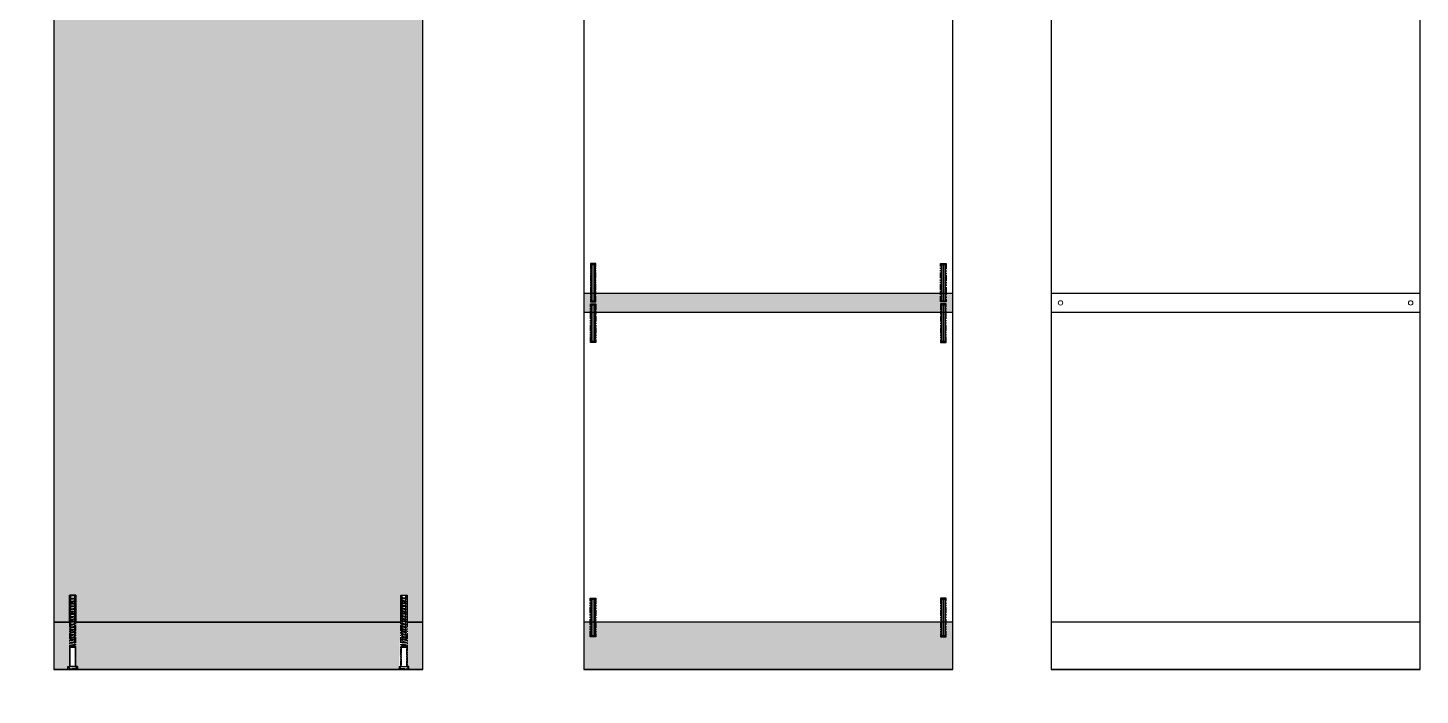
# Model space of a CAD drawing. Header units: millimetres. Extents: x 2154 to 3204, y 2415 to 3234.
# Drawn here: x 2555.2 to 2702.3, y 2534.6 to 2605.1 of the extents above; entities that cross this region are included whole.
import ezdxf

# ---------------------------------------------------------------- set-up
doc = ezdxf.new("R2010")
doc.units = ezdxf.units.MM
doc.linetypes.add('PHANTOM2', pattern=[1.25, 0.625, -0.125, 0.125, -0.125, 0.125, -0.125])
doc.layers.get('DEFPOINTS').update_dxf_attribs({"color": 210})
doc.layers.add('A-ANNO-DIMS', color=3, linetype='Continuous', lineweight=18)
doc.layers.add('CAMPITURE', color=252, linetype='Continuous')
doc.layers.add('giunzioni', color=3, linetype='Continuous')

msp = doc.modelspace()

# ---------------------------------------------------------------- hatches: boundary and pattern name
h = msp.add_hatch()
h.set_pattern_fill('JIS_STN_2.5', color=252, scale=0.5)
h.paths.add_polyline_path([(2557.95, 2542.31), (2559.62, 2542.31), (2559.62, 2545.19), (2560.28, 2545.19), (2560.28, 2542.31), (2594.62, 2542.31), (2594.62, 2545.19), (2595.29, 2545.19), (2595.29, 2542.31), (2596.95, 2542.31), (2596.95, 2679.31), (2595.28, 2679.31), (2595.28, 2676.42), (2594.62, 2676.42), (2594.62, 2679.31), (2560.29, 2679.31), (2560.29, 2676.42), (2559.62, 2676.42), (2559.62, 2679.31), (2557.95, 2679.31)])
h.paths.add_polyline_path([(2595.46, 2684.31), (2596.95, 2684.31), (2596.95, 2679.31), (2595.28, 2679.31), (2595.28, 2683.98), (2595.46, 2683.98)])
h.paths.add_polyline_path([(2559.45, 2684.31), (2557.95, 2684.31), (2557.95, 2679.31), (2559.62, 2679.31), (2559.62, 2683.98), (2559.45, 2683.98)])
at = {"layer": 'CAMPITURE', "linetype": 'PHANTOM2'}
h = msp.add_hatch(dxfattribs=at)
h.set_pattern_fill('JIS_STN_2.5', color=252, scale=0.5)
h.paths.add_polyline_path([(2651.63, 2645.46), (2652.22, 2645.46), (2652.22, 2644.56), (2652.93, 2644.56), (2652.93, 2646.56), (2652.22, 2646.56), (2652.22, 2645.66), (2651.63, 2645.66), (2651.63, 2646.56), (2615.23, 2646.56), (2615.23, 2645.66), (2614.64, 2645.66), (2614.64, 2646.56), (2613.93, 2646.56), (2613.93, 2644.56), (2614.64, 2644.56), (2614.64, 2645.46), (2615.23, 2645.46), (2615.23, 2644.56), (2651.63, 2644.56)])
h.paths.add_polyline_path([(2651.63, 2577.06), (2615.23, 2577.06), (2615.23, 2576.16), (2614.64, 2576.16), (2614.64, 2577.06), (2613.93, 2577.06), (2613.93, 2575.06), (2614.64, 2575.06), (2614.64, 2575.96), (2615.23, 2575.96), (2615.23, 2575.06), (2651.63, 2575.06), (2651.63, 2575.96), (2652.22, 2575.96), (2652.22, 2575.06), (2652.93, 2575.06), (2652.93, 2577.06), (2652.22, 2577.06), (2652.22, 2576.16), (2651.63, 2576.16)])
h.paths.add_polyline_path([(2652.93, 2611.81), (2652.22, 2611.81), (2652.22, 2610.91), (2651.63, 2610.91), (2651.63, 2611.81), (2615.23, 2611.81), (2615.23, 2610.91), (2614.64, 2610.91), (2614.64, 2611.81), (2613.93, 2611.81), (2613.93, 2609.81), (2614.64, 2609.81), (2614.64, 2610.71), (2615.23, 2610.71), (2615.23, 2609.81), (2651.63, 2609.81), (2651.63, 2610.71), (2652.22, 2610.71), (2652.22, 2609.81), (2652.93, 2609.81)])
h.paths.add_polyline_path([(2560.28, 2542.31), (2560.28, 2537.63), (2560.46, 2537.63), (2560.46, 2537.31), (2577.45, 2537.31), (2594.45, 2537.31), (2594.45, 2537.63), (2594.55, 2542.31)])
h.paths.add_polyline_path([(2594.62, 2683.98), (2594.45, 2683.98), (2594.45, 2684.31), (2560.46, 2684.31), (2560.46, 2683.98), (2560.29, 2683.98), (2560.29, 2679.31), (2594.62, 2679.31)])
h.paths.add_polyline_path([(2652.93, 2684.31), (2613.93, 2684.31), (2613.93, 2679.31), (2614.64, 2679.31), (2614.64, 2680.83), (2615.23, 2680.83), (2615.23, 2679.31), (2651.63, 2679.31), (2651.63, 2680.83), (2652.22, 2680.83), (2652.22, 2679.31), (2652.93, 2679.31)])
h.paths.add_polyline_path([(2559.62, 2542.31), (2557.95, 2542.31), (2557.95, 2537.31), (2559.45, 2537.31), (2559.45, 2537.63), (2559.62, 2537.63)])
h.paths.add_polyline_path([(2596.95, 2542.31), (2595.29, 2542.31), (2595.29, 2537.63), (2595.46, 2537.63), (2595.46, 2537.31), (2596.95, 2537.31)])
h.paths.add_polyline_path([(2652.93, 2542.31), (2652.23, 2542.31), (2652.23, 2540.78), (2651.64, 2540.78), (2651.64, 2542.31), (2615.22, 2542.31), (2615.22, 2540.78), (2614.63, 2540.78), (2614.63, 2542.31), (2613.93, 2542.31), (2613.93, 2537.31), (2652.93, 2537.31)])
h.paths.add_polyline_path([(2156.26, 2624.44), (2154.26, 2624.44), (2154.26, 2564.44), (2156.26, 2564.44)])
h.paths.add_polyline_path([(2155, 2616.44, -1), (2155.49, 2616.44, -1)], flags=16)
h.paths.add_polyline_path([(2154.99, 2620.46), (2155.24, 2620.46), (2155.24, 2620.7, 0.370262)], flags=16)
h.paths.add_polyline_path([(2155.24, 2620.18), (2155.24, 2620.42), (2155.28, 2620.7), (2155.28, 2620.46)], flags=16)
h.paths.add_polyline_path([(2155.49, 2572.44, -1), (2155, 2572.44, -1)], flags=16)
h.paths.add_polyline_path([(2155.52, 2568.42), (2155.28, 2568.42), (2155.28, 2568.18, 0.370262)], flags=16)
h.paths.add_polyline_path([(2155.28, 2568.46), (2155.26, 2568.44), (2155.28, 2568.42)], flags=16)
h.paths.add_polyline_path([(2220.76, 2624.44), (2218.76, 2624.44), (2218.76, 2564.44), (2220.76, 2564.44)])
h.paths.add_polyline_path([(2219.5, 2616.44, -1), (2219.99, 2616.44, -1)], flags=16)
h.paths.add_polyline_path([(2219.49, 2620.46), (2219.74, 2620.46), (2219.74, 2620.7, 0.370262)], flags=16)
h.paths.add_polyline_path([(2219.74, 2620.42), (2219.76, 2620.44), (2219.74, 2620.46)], flags=16)
h.paths.add_polyline_path([(2219.99, 2572.44, -1), (2219.5, 2572.44, -1)], flags=16)
h.paths.add_polyline_path([(2220.02, 2568.42), (2219.78, 2568.42), (2219.78, 2568.18, 0.370262)], flags=16)
h.paths.add_polyline_path([(2219.78, 2568.46), (2219.76, 2568.44), (2219.78, 2568.42)], flags=16)
h.paths.add_polyline_path([(2220.75, 2549.76), (2218.75, 2549.76), (2218.75, 2548.76), (2218.75, 2546.65), (2218.87, 2546.65), (2218.87, 2546.48), (2219.44, 2546.48), (2219.44, 2546.65), (2219.56, 2546.65), (2219.56, 2546.6), (2219.89, 2546.6), (2219.89, 2546.65), (2220.02, 2546.65), (2220.02, 2545.49), (2219.89, 2545.49), (2219.89, 2546.22), (2219.56, 2546.22), (2219.56, 2545.49), (2219.44, 2545.49), (2219.44, 2545.66), (2218.8, 2545.66), (2218.8, 2545.49), (2218.75, 2494.55), (2218.86, 2494.55), (2218.86, 2494.37), (2219.44, 2494.37), (2219.44, 2494.55), (2219.56, 2494.55), (2219.56, 2494.49), (2219.89, 2494.49), (2219.89, 2494.55), (2220.01, 2494.55), (2220.01, 2493.38), (2219.89, 2493.38), (2219.89, 2494.11), (2219.56, 2494.11), (2219.56, 2493.38), (2219.44, 2493.38), (2219.44, 2493.56), (2218.8, 2493.56), (2218.8, 2493.38), (2218.75, 2489.76), (2220.75, 2489.76)])
h.paths.add_polyline_path([(2285.26, 2624.44), (2283.26, 2624.44), (2283.26, 2564.44), (2285.26, 2564.44)])
h.paths.add_polyline_path([(2284.49, 2572.44, -1), (2284, 2572.44, -1)], flags=16)
h.paths.add_polyline_path([(2284.52, 2568.42), (2284.28, 2568.42), (2284.28, 2568.18, 0.370262)], flags=16)
h.paths.add_polyline_path([(2284.28, 2568.46), (2284.26, 2568.44), (2284.28, 2568.42)], flags=16)
h.paths.add_polyline_path([(2284, 2616.44, -1), (2284.49, 2616.44, -1)], flags=16)
h.paths.add_polyline_path([(2283.99, 2620.46), (2284.24, 2620.46), (2284.24, 2620.7, 0.370262)], flags=16)
h.paths.add_polyline_path([(2285.25, 2549.76), (2283.25, 2549.76), (2283.25, 2546.65), (2283.3, 2546.65), (2283.3, 2546.6), (2283.37, 2546.6), (2283.37, 2546.48), (2283.95, 2546.48), (2283.95, 2546.65), (2284.07, 2546.65), (2284.07, 2546.6), (2284.4, 2546.6), (2284.4, 2546.65), (2284.52, 2546.65), (2284.52, 2545.49), (2284.4, 2545.49), (2284.4, 2546.22), (2284.07, 2546.22), (2284.07, 2545.49), (2283.95, 2545.49), (2283.95, 2545.66), (2283.3, 2545.66), (2283.3, 2545.49), (2283.25, 2494.55), (2283.3, 2494.55), (2283.3, 2494.5), (2283.37, 2494.5), (2283.37, 2494.37), (2283.95, 2494.37), (2283.95, 2494.55), (2284.07, 2494.55), (2284.07, 2494.49), (2284.4, 2494.49), (2284.4, 2494.55), (2284.52, 2494.55), (2284.52, 2493.38), (2284.4, 2493.38), (2284.4, 2494.11), (2284.07, 2494.11), (2284.07, 2493.38), (2283.95, 2493.38), (2283.95, 2493.56), (2283.3, 2493.56), (2283.3, 2493.38), (2283.25, 2489.76), (2285.25, 2489.76)])
h.paths.add_polyline_path([(2156.25, 2549.76), (2154.25, 2549.76), (2154.25, 2545.76), (2154.25, 2489.76), (2156.25, 2489.76)])
h.paths.add_polyline_path([(2155.38, 2545.75), (2155.26, 2545.75), (2155.26, 2545.63, 0.370262)], flags=16)
h.paths.add_polyline_path([(2155.43, 2545.49), (2155.43, 2546.22), (2155.1, 2546.22), (2155.1, 2545.77), (2155.24, 2545.77), (2155.24, 2545.75), (2155.1, 2545.75), (2155.1, 2545.49), (2154.98, 2545.49), (2154.98, 2546.65), (2155.1, 2546.65), (2155.1, 2546.6), (2155.43, 2546.6), (2155.43, 2546.65), (2155.55, 2546.65), (2155.55, 2546.47), (2156.13, 2546.47), (2156.13, 2546.6), (2156.19, 2546.6), (2156.19, 2546.65), (2156.25, 2546.65), (2156.25, 2545.49), (2156.19, 2545.49), (2156.19, 2545.66), (2155.55, 2545.66), (2155.55, 2545.49)], flags=16)
h.paths.add_polyline_path([(2155.55, 2494.31), (2156.19, 2494.31), (2156.19, 2494.15), (2155.55, 2494.15), (2155.55, 2494.08), (2156.19, 2494.08), (2156.19, 2494.01), (2155.55, 2494.01), (2155.55, 2493.93), (2156.19, 2493.93), (2156.19, 2493.75), (2155.55, 2493.75), (2155.55, 2493.69), (2156.19, 2493.69), (2156.19, 2493.63), (2155.55, 2493.63), (2155.55, 2493.38), (2155.43, 2493.38), (2155.43, 2494.11), (2155.1, 2494.11), (2155.1, 2493.38), (2154.98, 2493.38), (2154.98, 2494.54), (2155.1, 2494.54), (2155.1, 2494.49), (2155.43, 2494.49), (2155.43, 2493.38), (2155.55, 2493.38)], flags=16)
h.paths.add_polyline_path([(2156.25, 2475.08), (2154.25, 2475.08), (2154.25, 2471.08), (2154.25, 2415.08), (2156.25, 2415.08)])
h.paths.add_polyline_path([(2220.75, 2475.08), (2218.75, 2475.08), (2218.75, 2474.08), (2218.75, 2415.08), (2219.75, 2415.08), (2220.75, 2415.08)])
h.paths.add_polyline_path([(2285.25, 2475.08), (2283.25, 2475.08), (2283.25, 2415.08), (2285.25, 2415.08)])
h.paths.add_polyline_path([(2303.02, 2475.08), (2301.02, 2475.08), (2301.02, 2415.08), (2303.02, 2415.08)])
edge = h.paths.add_edge_path()
edge.add_line((2322.02, 2475.08), (2352.02, 2475.08))
edge.add_line((2352.02, 2475.08), (2382.02, 2475.08))
edge.add_line((2382.02, 2473.08), (2382.02, 2475.08))
edge.add_line((2374.08, 2473.08), (2382.02, 2473.08))
edge.add_line((2370.17, 2473.08), (2373.94, 2473.08))
edge.add_line((2334.17, 2473.08), (2369.87, 2473.08))
edge.add_line((2330.09, 2473.08), (2333.87, 2473.08))
edge.add_line((2322.02, 2473.08), (2329.95, 2473.08))
edge.add_line((2322.02, 2475.08), (2322.02, 2473.08))
edge = h.paths.add_edge_path()
edge.add_line((2322.02, 2463.08), (2325.86, 2463.08))
edge.add_line((2322.02, 2461.08), (2322.02, 2463.08))
edge.add_line((2322.02, 2461.08), (2382.02, 2461.08))
edge.add_line((2382.02, 2461.08), (2382.02, 2463.08))
edge.add_line((2378.17, 2463.08), (2382.02, 2463.08))
edge.add_line((2374.17, 2463.08), (2377.84, 2463.08))
edge.add_line((2330.17, 2463.08), (2373.87, 2463.08))
edge.add_line((2326.19, 2463.08), (2329.87, 2463.08))
h.paths.add_polyline_path([(2295.6, 2613.51), (2307.73, 2613.51), (2307.73, 2598.7), (2295.6, 2598.7)])

# ---------------------------------------------------------------- linework, layer by layer
for p, q in [((2557.95, 2684.31), (2557.95, 2537.31)), ((2596.95, 2537.31), (2596.95, 2684.31)), ((2613.93, 2684.31), (2613.93, 2537.31)), ((2652.93, 2537.31), (2652.93, 2684.31)), ((2663.3, 2684.31), (2663.3, 2537.31)), ((2702.3, 2537.31), (2702.3, 2684.31)), ((2652.93, 2577.06), (2613.93, 2577.06)), ((2702.3, 2577.06), (2663.3, 2577.06)), ((2652.93, 2575.06), (2613.93, 2575.06)), ((2702.3, 2575.06), (2663.3, 2575.06)), ((2559.62, 2542.31), (2557.95, 2542.31)), ((2594.62, 2542.31), (2560.28, 2542.31)), ((2596.95, 2542.31), (2595.29, 2542.31)), ((2652.93, 2542.31), (2613.93, 2542.31)), ((2702.3, 2542.31), (2663.3, 2542.31)), ((2596.95, 2537.31), (2557.95, 2537.31)), ((2557.95, 2537.31), (2596.95, 2537.31)), ((2596.95, 2537.31), (2557.95, 2537.31)), ((2557.95, 2537.31), (2558.95, 2537.31)), ((2557.95, 2537.31), (2577.45, 2537.31)), ((2652.93, 2537.31), (2613.93, 2537.31)), ((2613.93, 2537.31), (2652.93, 2537.31)), ((2652.93, 2537.31), (2613.93, 2537.31)), ((2702.3, 2537.31), (2663.3, 2537.31)), ((2663.3, 2537.31), (2702.3, 2537.31)), ((2702.3, 2537.31), (2663.3, 2537.31))]:
    msp.add_line(p, q)
msp.add_lwpolyline([(2557.95, 2542.31), (2559.62, 2542.31), (2559.62, 2545.19), (2560.28, 2545.19), (2560.28, 2542.31), (2594.62, 2542.31), (2594.62, 2545.19), (2595.29, 2545.19), (2595.29, 2542.31), (2596.95, 2542.31), (2596.95, 2679.31), (2595.28, 2679.31), (2595.28, 2676.42), (2594.62, 2676.42), (2594.62, 2679.31), (2560.29, 2679.31), (2560.29, 2676.42), (2559.62, 2676.42), (2559.62, 2679.31), (2557.95, 2679.31), (2557.95, 2542.31)])
at = {"layer": 'A-ANNO-DIMS'}
for p, q in [((2614.72, 2580.18), (2614.69, 2580.08)), ((2614.69, 2580.08), (2614.69, 2576.28)), ((2615.17, 2580.08), (2614.69, 2580.08)), ((2614.93, 2580.18), (2614.72, 2580.18)), ((2614.79, 2576.3), (2614.79, 2580.05)), ((2614.93, 2580.18), (2615.15, 2580.18)), ((2614.93, 2580.05), (2614.93, 2576.3)), ((2614.93, 2580.05), (2614.93, 2578.18)), ((2615.07, 2576.3), (2615.07, 2580.05)), ((2615.15, 2580.18), (2615.17, 2580.08)), ((2615.17, 2580.08), (2615.17, 2576.28)), ((2615.17, 2580.08), (2615.17, 2580.05)), ((2651.72, 2580.18), (2651.69, 2580.08)), ((2651.69, 2580.08), (2651.69, 2576.28)), ((2651.69, 2580.08), (2652.17, 2580.08)), ((2651.69, 2580.08), (2651.69, 2580.05)), ((2651.93, 2580.18), (2651.72, 2580.18)), ((2651.79, 2576.3), (2651.79, 2580.05)), ((2651.93, 2580.18), (2652.15, 2580.18)), ((2651.93, 2580.05), (2651.93, 2576.3)), ((2651.93, 2580.05), (2651.93, 2578.18)), ((2652.07, 2576.3), (2652.07, 2580.05)), ((2652.15, 2580.18), (2652.17, 2580.08)), ((2652.17, 2580.08), (2652.17, 2576.28)), ((2614.72, 2576.18), (2614.69, 2576.28)), ((2615.17, 2576.28), (2614.69, 2576.28)), ((2614.72, 2575.93), (2614.69, 2575.83)), ((2614.69, 2572.03), (2614.69, 2575.83)), ((2615.17, 2575.83), (2614.69, 2575.83)), ((2615.15, 2576.18), (2614.72, 2576.18)), ((2615.15, 2575.93), (2614.72, 2575.93)), ((2614.79, 2575.81), (2614.79, 2572.06)), ((2614.93, 2576.18), (2615.15, 2576.18)), ((2614.93, 2575.93), (2615.15, 2575.93)), ((2614.93, 2572.06), (2614.93, 2575.81)), ((2615.07, 2575.81), (2615.07, 2572.06)), ((2615.15, 2576.18), (2615.17, 2576.28)), ((2615.15, 2575.93), (2615.17, 2575.83)), ((2615.17, 2572.03), (2615.17, 2575.83)), ((2651.72, 2576.18), (2651.69, 2576.28)), ((2651.69, 2576.28), (2652.17, 2576.28)), ((2651.72, 2575.93), (2651.69, 2575.83)), ((2651.69, 2572.03), (2651.69, 2575.83)), ((2651.69, 2575.83), (2652.17, 2575.83)), ((2651.72, 2576.18), (2652.15, 2576.18)), ((2651.93, 2576.18), (2651.72, 2576.18)), ((2651.72, 2575.93), (2652.15, 2575.93)), ((2651.93, 2575.93), (2651.72, 2575.93)), ((2651.79, 2575.81), (2651.79, 2572.06)), ((2651.93, 2572.06), (2651.93, 2575.81)), ((2652.07, 2575.81), (2652.07, 2572.06)), ((2652.15, 2576.18), (2652.17, 2576.28)), ((2652.15, 2575.93), (2652.17, 2575.83)), ((2652.17, 2572.03), (2652.17, 2575.83)), ((2614.93, 2572.06), (2614.93, 2573.93)), ((2651.93, 2572.06), (2651.93, 2573.93)), ((2614.72, 2571.93), (2614.69, 2572.03)), ((2615.17, 2572.03), (2614.69, 2572.03)), ((2614.93, 2571.93), (2614.72, 2571.93)), ((2614.93, 2571.93), (2615.15, 2571.93)), ((2615.15, 2571.93), (2615.17, 2572.03)), ((2615.17, 2572.03), (2615.17, 2572.06)), ((2651.69, 2572.03), (2651.69, 2572.06)), ((2651.72, 2571.93), (2651.69, 2572.03)), ((2651.69, 2572.03), (2652.17, 2572.03)), ((2651.93, 2571.93), (2651.72, 2571.93)), ((2651.93, 2571.93), (2652.15, 2571.93)), ((2652.15, 2571.93), (2652.17, 2572.03)), ((2614.72, 2544.81), (2614.69, 2544.71)), ((2614.69, 2544.71), (2614.69, 2540.91)), ((2614.69, 2544.71), (2615.17, 2544.71)), ((2614.69, 2544.71), (2614.69, 2544.68)), ((2614.93, 2544.81), (2614.72, 2544.81)), ((2614.79, 2540.93), (2614.79, 2544.68)), ((2614.93, 2544.81), (2615.15, 2544.81)), ((2614.93, 2544.68), (2614.93, 2540.93)), ((2614.93, 2544.68), (2614.93, 2542.81)), ((2615.07, 2540.93), (2615.07, 2544.68)), ((2615.15, 2544.81), (2615.17, 2544.71)), ((2615.17, 2544.71), (2615.17, 2540.91)), ((2651.72, 2544.81), (2651.69, 2544.71)), ((2651.69, 2544.71), (2651.69, 2540.91)), ((2652.17, 2544.71), (2651.69, 2544.71)), ((2651.93, 2544.81), (2651.72, 2544.81)), ((2651.79, 2540.93), (2651.79, 2544.68)), ((2651.93, 2544.81), (2652.15, 2544.81)), ((2651.93, 2544.68), (2651.93, 2540.93)), ((2651.93, 2544.68), (2651.93, 2542.81)), ((2652.07, 2540.93), (2652.07, 2544.68)), ((2652.15, 2544.81), (2652.17, 2544.71)), ((2652.17, 2544.71), (2652.17, 2540.91)), ((2652.17, 2544.71), (2652.17, 2544.68)), ((2614.72, 2540.81), (2614.69, 2540.91)), ((2614.69, 2540.91), (2615.17, 2540.91)), ((2614.72, 2540.81), (2615.15, 2540.81)), ((2614.93, 2540.81), (2614.72, 2540.81)), ((2615.15, 2540.81), (2615.17, 2540.91)), ((2651.72, 2540.81), (2651.69, 2540.91)), ((2652.17, 2540.91), (2651.69, 2540.91)), ((2652.15, 2540.81), (2651.72, 2540.81)), ((2651.93, 2540.81), (2652.15, 2540.81)), ((2652.15, 2540.81), (2652.17, 2540.91))]:
    msp.add_line(p, q, dxfattribs=at)
for centre in [(2664.3, 2576.06), (2701.3, 2576.06)]:
    msp.add_circle(centre, 0.238, dxfattribs=at)
at = {"layer": 'DEFPOINTS', "linetype": 'PHANTOM2'}
for p, q in [((2560.28, 2545.19), (2559.62, 2545.19)), ((2559.62, 2544.92), (2559.62, 2545.19)), ((2559.62, 2544.92), (2559.62, 2537.63)), ((2560.28, 2537.63), (2560.28, 2545.19)), ((2594.62, 2537.63), (2594.62, 2545.19)), ((2594.62, 2545.19), (2595.29, 2545.19)), ((2595.29, 2544.92), (2595.29, 2545.19)), ((2595.29, 2544.92), (2595.29, 2537.63)), ((2559.45, 2537.31), (2559.45, 2537.63)), ((2559.45, 2537.63), (2559.62, 2537.63)), ((2560.46, 2537.31), (2559.45, 2537.31)), ((2560.46, 2537.63), (2560.28, 2537.63)), ((2560.46, 2537.63), (2560.46, 2537.31)), ((2594.45, 2537.63), (2594.45, 2537.31)), ((2594.45, 2537.63), (2594.62, 2537.63)), ((2594.45, 2537.31), (2595.46, 2537.31)), ((2595.46, 2537.63), (2595.29, 2537.63)), ((2595.46, 2537.31), (2595.46, 2537.63))]:
    msp.add_line(p, q, dxfattribs=at)
for points in [[(2615.23, 2580.24), (2614.64, 2580.24), (2614.64, 2576.16), (2615.23, 2576.16)], [(2651.63, 2580.24), (2652.22, 2580.24), (2652.22, 2576.16), (2651.63, 2576.16)], [(2615.23, 2571.87), (2614.64, 2571.87), (2614.64, 2575.96), (2615.23, 2575.96)], [(2651.63, 2571.87), (2652.22, 2571.87), (2652.22, 2575.96), (2651.63, 2575.96)], [(2614.63, 2544.87), (2615.22, 2544.87), (2615.22, 2540.78), (2614.63, 2540.78)], [(2652.23, 2544.87), (2651.64, 2544.87), (2651.64, 2540.78), (2652.23, 2540.78)]]:
    msp.add_lwpolyline(points, close=True, dxfattribs=at)
at = {"layer": 'giunzioni'}
for p, q in [((2559.65, 2544.78), (2559.8, 2544.85)), ((2559.65, 2544.77), (2559.79, 2544.74)), ((2559.74, 2540.97), (2559.74, 2545.15)), ((2559.79, 2544.74), (2560.13, 2544.8)), ((2559.8, 2544.85), (2560.09, 2544.9)), ((2559.8, 2544.56), (2560.09, 2544.62)), ((2560.26, 2544.88), (2560.09, 2544.9)), ((2560.26, 2544.59), (2560.09, 2544.62)), ((2560.26, 2544.88), (2560.13, 2544.8)), ((2560.26, 2544.59), (2560.13, 2544.52)), ((2560.16, 2540.97), (2560.16, 2545.15)), ((2560.26, 2544.88), (2560.26, 2544.88)), ((2560.26, 2544.59), (2560.26, 2544.59)), ((2594.65, 2544.88), (2594.81, 2544.9)), ((2594.65, 2544.88), (2594.77, 2544.8)), ((2594.65, 2544.88), (2594.65, 2544.88)), ((2594.65, 2544.59), (2594.81, 2544.62)), ((2594.65, 2544.59), (2594.77, 2544.52)), ((2594.65, 2544.59), (2594.65, 2544.59)), ((2594.74, 2540.97), (2594.74, 2545.15)), ((2595.11, 2544.74), (2594.77, 2544.8)), ((2595.1, 2544.85), (2594.81, 2544.9)), ((2595.1, 2544.56), (2594.81, 2544.62)), ((2595.25, 2544.78), (2595.1, 2544.85)), ((2595.25, 2544.77), (2595.11, 2544.74)), ((2595.16, 2540.97), (2595.16, 2545.15)), ((2559.65, 2544.49), (2559.8, 2544.56)), ((2559.65, 2544.49), (2559.79, 2544.45)), ((2559.65, 2544.25), (2559.8, 2544.33)), ((2559.65, 2544.25), (2559.79, 2544.22)), ((2559.65, 2543.96), (2559.8, 2544.04)), ((2559.65, 2543.96), (2559.79, 2543.93)), ((2559.65, 2543.68), (2559.8, 2543.75)), ((2559.65, 2543.67), (2559.79, 2543.64)), ((2559.65, 2543.39), (2559.8, 2543.47)), ((2559.65, 2543.39), (2559.79, 2543.36)), ((2559.65, 2543.15), (2559.8, 2543.23)), ((2559.65, 2543.15), (2559.79, 2543.12)), ((2559.79, 2544.45), (2560.13, 2544.52)), ((2559.79, 2544.22), (2560.13, 2544.28)), ((2559.79, 2543.93), (2560.13, 2543.99)), ((2559.79, 2543.64), (2560.13, 2543.7)), ((2559.79, 2543.36), (2560.13, 2543.42)), ((2559.79, 2543.12), (2560.13, 2543.18)), ((2559.8, 2544.33), (2560.09, 2544.38)), ((2559.8, 2544.04), (2560.09, 2544.09)), ((2559.8, 2543.75), (2560.09, 2543.81)), ((2559.8, 2543.47), (2560.09, 2543.52)), ((2559.8, 2543.23), (2560.09, 2543.28)), ((2560.26, 2544.36), (2560.09, 2544.38)), ((2560.26, 2544.07), (2560.09, 2544.09)), ((2560.26, 2543.78), (2560.09, 2543.81)), ((2560.26, 2543.5), (2560.09, 2543.52)), ((2560.26, 2543.26), (2560.09, 2543.28)), ((2560.26, 2544.35), (2560.13, 2544.28)), ((2560.26, 2544.07), (2560.13, 2543.99)), ((2560.26, 2543.78), (2560.13, 2543.7)), ((2560.26, 2543.49), (2560.13, 2543.42)), ((2560.26, 2543.26), (2560.13, 2543.18)), ((2560.26, 2544.36), (2560.26, 2544.35)), ((2560.26, 2544.07), (2560.26, 2544.07)), ((2560.26, 2543.78), (2560.26, 2543.78)), ((2560.26, 2543.5), (2560.26, 2543.49)), ((2560.26, 2543.26), (2560.26, 2543.26)), ((2594.65, 2544.36), (2594.81, 2544.38)), ((2594.65, 2544.36), (2594.65, 2544.35)), ((2594.65, 2544.35), (2594.77, 2544.28)), ((2594.65, 2544.07), (2594.81, 2544.09)), ((2594.65, 2544.07), (2594.77, 2543.99)), ((2594.65, 2544.07), (2594.65, 2544.07)), ((2594.65, 2543.78), (2594.81, 2543.81)), ((2594.65, 2543.78), (2594.77, 2543.7)), ((2594.65, 2543.78), (2594.65, 2543.78)), ((2594.65, 2543.5), (2594.81, 2543.52)), ((2594.65, 2543.5), (2594.65, 2543.49)), ((2594.65, 2543.49), (2594.77, 2543.42)), ((2594.65, 2543.26), (2594.81, 2543.28)), ((2594.65, 2543.26), (2594.77, 2543.18)), ((2594.65, 2543.26), (2594.65, 2543.26)), ((2595.11, 2544.45), (2594.77, 2544.52)), ((2595.11, 2544.22), (2594.77, 2544.28)), ((2595.11, 2543.93), (2594.77, 2543.99)), ((2595.11, 2543.64), (2594.77, 2543.7)), ((2595.11, 2543.36), (2594.77, 2543.42)), ((2595.11, 2543.12), (2594.77, 2543.18)), ((2595.1, 2544.33), (2594.81, 2544.38)), ((2595.1, 2544.04), (2594.81, 2544.09)), ((2595.1, 2543.75), (2594.81, 2543.81)), ((2595.1, 2543.47), (2594.81, 2543.52)), ((2595.1, 2543.23), (2594.81, 2543.28)), ((2595.25, 2544.49), (2595.1, 2544.56)), ((2595.25, 2544.25), (2595.1, 2544.33)), ((2595.25, 2543.96), (2595.1, 2544.04)), ((2595.25, 2543.68), (2595.1, 2543.75)), ((2595.25, 2543.39), (2595.1, 2543.47)), ((2595.25, 2543.15), (2595.1, 2543.23)), ((2595.25, 2544.49), (2595.11, 2544.45)), ((2595.25, 2544.25), (2595.11, 2544.22)), ((2595.25, 2543.96), (2595.11, 2543.93)), ((2595.25, 2543.67), (2595.11, 2543.64)), ((2595.25, 2543.39), (2595.11, 2543.36)), ((2595.25, 2543.15), (2595.11, 2543.12)), ((2559.65, 2542.87), (2559.8, 2542.94)), ((2559.65, 2542.86), (2559.79, 2542.83)), ((2559.65, 2542.58), (2559.8, 2542.66)), ((2559.65, 2542.58), (2559.79, 2542.55)), ((2559.65, 2542.34), (2559.8, 2542.42)), ((2559.65, 2542.05), (2559.8, 2542.13)), ((2559.65, 2542.05), (2559.79, 2542.02)), ((2559.65, 2541.77), (2559.8, 2541.84)), ((2559.65, 2541.77), (2559.79, 2541.73)), ((2559.74, 2542.32), (2559.79, 2542.31)), ((2559.79, 2542.83), (2560.13, 2542.89)), ((2559.79, 2542.55), (2560.13, 2542.61)), ((2559.79, 2542.31), (2560.13, 2542.37)), ((2559.79, 2542.02), (2560.13, 2542.08)), ((2559.79, 2541.73), (2560.13, 2541.79)), ((2559.8, 2542.94), (2560.09, 2542.99)), ((2559.8, 2542.66), (2560.09, 2542.71)), ((2559.8, 2542.42), (2560.09, 2542.47)), ((2559.8, 2542.13), (2560.09, 2542.18)), ((2559.8, 2541.84), (2560.09, 2541.9)), ((2560.26, 2542.97), (2560.09, 2542.99)), ((2560.26, 2542.69), (2560.09, 2542.71)), ((2560.26, 2542.45), (2560.09, 2542.47)), ((2560.26, 2542.16), (2560.09, 2542.18)), ((2560.26, 2541.87), (2560.09, 2541.9)), ((2560.26, 2542.97), (2560.13, 2542.89)), ((2560.26, 2542.68), (2560.13, 2542.61)), ((2560.26, 2542.44), (2560.13, 2542.37)), ((2560.26, 2542.16), (2560.13, 2542.08)), ((2560.26, 2541.87), (2560.13, 2541.79)), ((2560.26, 2542.97), (2560.26, 2542.97)), ((2560.26, 2542.69), (2560.26, 2542.68)), ((2560.26, 2542.45), (2560.26, 2542.44)), ((2560.26, 2542.16), (2560.26, 2542.16)), ((2560.26, 2541.87), (2560.26, 2541.87)), ((2594.65, 2542.97), (2594.81, 2542.99)), ((2594.65, 2542.97), (2594.77, 2542.89)), ((2594.65, 2542.97), (2594.65, 2542.97)), ((2594.65, 2542.69), (2594.81, 2542.71)), ((2594.65, 2542.69), (2594.65, 2542.68)), ((2594.65, 2542.68), (2594.77, 2542.61)), ((2594.65, 2542.45), (2594.81, 2542.47)), ((2594.65, 2542.45), (2594.65, 2542.44)), ((2594.65, 2542.44), (2594.77, 2542.37)), ((2594.65, 2542.16), (2594.81, 2542.18)), ((2594.65, 2542.16), (2594.77, 2542.08)), ((2594.65, 2542.16), (2594.65, 2542.16)), ((2594.65, 2541.87), (2594.81, 2541.9)), ((2594.65, 2541.87), (2594.77, 2541.79)), ((2594.65, 2541.87), (2594.65, 2541.87)), ((2595.11, 2542.83), (2594.77, 2542.89)), ((2595.11, 2542.55), (2594.77, 2542.61)), ((2595.11, 2542.31), (2594.77, 2542.37)), ((2595.11, 2542.02), (2594.77, 2542.08)), ((2595.11, 2541.73), (2594.77, 2541.79)), ((2595.1, 2542.94), (2594.81, 2542.99)), ((2595.1, 2542.66), (2594.81, 2542.71)), ((2595.1, 2542.42), (2594.81, 2542.47)), ((2595.1, 2542.13), (2594.81, 2542.18)), ((2595.1, 2541.84), (2594.81, 2541.9)), ((2595.25, 2542.87), (2595.1, 2542.94)), ((2595.25, 2542.58), (2595.1, 2542.66)), ((2595.25, 2542.34), (2595.1, 2542.42)), ((2595.25, 2542.05), (2595.1, 2542.13)), ((2595.25, 2541.77), (2595.1, 2541.84)), ((2595.25, 2542.86), (2595.11, 2542.83)), ((2595.25, 2542.58), (2595.11, 2542.55)), ((2595.16, 2542.32), (2595.11, 2542.31)), ((2595.25, 2542.05), (2595.11, 2542.02)), ((2595.25, 2541.77), (2595.11, 2541.73)), ((2559.65, 2541.48), (2559.8, 2541.56)), ((2559.65, 2541.48), (2559.79, 2541.45)), ((2559.65, 2541.24), (2559.8, 2541.32)), ((2559.65, 2541.24), (2559.79, 2541.21)), ((2559.65, 2540.96), (2559.8, 2541.03)), ((2559.65, 2540.95), (2559.79, 2540.92)), ((2559.65, 2540.67), (2559.8, 2540.75)), ((2559.65, 2540.67), (2559.79, 2540.64)), ((2559.65, 2540.43), (2559.8, 2540.51)), ((2559.65, 2540.43), (2559.79, 2540.4)), ((2559.65, 2540.15), (2559.8, 2540.22)), ((2559.79, 2541.45), (2560.13, 2541.51)), ((2559.79, 2541.21), (2560.13, 2541.27)), ((2559.79, 2540.92), (2560.13, 2540.98)), ((2559.79, 2540.64), (2560.13, 2540.7)), ((2559.79, 2540.4), (2560.13, 2540.46)), ((2559.79, 2540.11), (2560.13, 2540.17)), ((2559.8, 2541.56), (2560.09, 2541.61)), ((2559.8, 2541.32), (2560.09, 2541.37)), ((2559.8, 2541.03), (2560.09, 2541.09)), ((2559.8, 2540.75), (2560.09, 2540.8)), ((2559.8, 2540.51), (2560.09, 2540.56)), ((2559.8, 2540.22), (2560.09, 2540.27)), ((2560.26, 2541.59), (2560.09, 2541.61)), ((2560.26, 2541.35), (2560.09, 2541.37)), ((2560.26, 2541.06), (2560.09, 2541.09)), ((2560.26, 2540.78), (2560.09, 2540.8)), ((2560.26, 2540.54), (2560.09, 2540.56)), ((2560.26, 2540.25), (2560.09, 2540.27)), ((2560.26, 2541.58), (2560.13, 2541.51)), ((2560.26, 2541.35), (2560.13, 2541.27)), ((2560.26, 2541.06), (2560.13, 2540.98)), ((2560.26, 2540.77), (2560.13, 2540.7)), ((2560.26, 2540.53), (2560.13, 2540.46)), ((2560.26, 2540.25), (2560.13, 2540.17)), ((2560.26, 2541.59), (2560.26, 2541.58)), ((2560.26, 2541.35), (2560.26, 2541.35)), ((2560.26, 2541.06), (2560.26, 2541.06)), ((2560.26, 2540.78), (2560.26, 2540.77)), ((2560.26, 2540.54), (2560.26, 2540.53)), ((2560.26, 2540.25), (2560.26, 2540.25)), ((2594.65, 2541.59), (2594.81, 2541.61)), ((2594.65, 2541.59), (2594.65, 2541.58)), ((2594.65, 2541.58), (2594.77, 2541.51)), ((2594.65, 2541.35), (2594.81, 2541.37)), ((2594.65, 2541.35), (2594.77, 2541.27)), ((2594.65, 2541.35), (2594.65, 2541.35)), ((2594.65, 2541.06), (2594.81, 2541.09)), ((2594.65, 2541.06), (2594.77, 2540.98)), ((2594.65, 2541.06), (2594.65, 2541.06)), ((2594.65, 2540.78), (2594.81, 2540.8)), ((2594.65, 2540.78), (2594.65, 2540.77)), ((2594.65, 2540.77), (2594.77, 2540.7)), ((2594.65, 2540.54), (2594.81, 2540.56)), ((2594.65, 2540.54), (2594.65, 2540.53)), ((2594.65, 2540.53), (2594.77, 2540.46)), ((2594.65, 2540.25), (2594.81, 2540.27)), ((2594.65, 2540.25), (2594.77, 2540.17)), ((2594.65, 2540.25), (2594.65, 2540.25)), ((2595.11, 2541.45), (2594.77, 2541.51)), ((2595.11, 2541.21), (2594.77, 2541.27)), ((2595.11, 2540.92), (2594.77, 2540.98)), ((2595.11, 2540.64), (2594.77, 2540.7)), ((2595.11, 2540.4), (2594.77, 2540.46)), ((2595.11, 2540.11), (2594.77, 2540.17)), ((2595.1, 2541.56), (2594.81, 2541.61)), ((2595.1, 2541.32), (2594.81, 2541.37)), ((2595.1, 2541.03), (2594.81, 2541.09)), ((2595.1, 2540.75), (2594.81, 2540.8)), ((2595.1, 2540.51), (2594.81, 2540.56)), ((2595.1, 2540.22), (2594.81, 2540.27)), ((2595.25, 2541.48), (2595.1, 2541.56)), ((2595.25, 2541.24), (2595.1, 2541.32)), ((2595.25, 2540.96), (2595.1, 2541.03)), ((2595.25, 2540.67), (2595.1, 2540.75)), ((2595.25, 2540.43), (2595.1, 2540.51)), ((2595.25, 2540.15), (2595.1, 2540.22)), ((2595.25, 2541.48), (2595.11, 2541.45)), ((2595.25, 2541.24), (2595.11, 2541.21)), ((2595.25, 2540.95), (2595.11, 2540.92)), ((2595.25, 2540.67), (2595.11, 2540.64)), ((2595.25, 2540.43), (2595.11, 2540.4)), ((2559.65, 2540.14), (2559.79, 2540.11)), ((2559.65, 2539.86), (2559.8, 2539.93)), ((2559.65, 2539.86), (2559.79, 2539.82)), ((2559.66, 2539.67), (2559.74, 2539.82)), ((2559.66, 2539.67), (2559.95, 2539.67)), ((2560.24, 2539.67), (2559.66, 2539.67)), ((2559.66, 2539.67), (2559.66, 2537.63)), ((2559.74, 2539.82), (2560.11, 2539.82)), ((2559.79, 2539.82), (2560.13, 2539.89)), ((2559.8, 2539.93), (2560.09, 2539.99)), ((2560.26, 2539.96), (2560.09, 2539.99)), ((2560.16, 2539.82), (2560.11, 2539.82)), ((2560.26, 2539.96), (2560.13, 2539.89)), ((2560.24, 2539.67), (2560.16, 2539.82)), ((2560.24, 2537.63), (2560.24, 2539.67)), ((2560.26, 2539.96), (2560.26, 2539.96)), ((2594.65, 2539.96), (2594.81, 2539.99)), ((2594.65, 2539.96), (2594.77, 2539.89)), ((2594.65, 2539.96), (2594.65, 2539.96)), ((2594.66, 2539.67), (2594.74, 2539.82)), ((2594.66, 2537.63), (2594.66, 2539.67)), ((2594.66, 2539.67), (2595.24, 2539.67)), ((2594.74, 2539.82), (2594.79, 2539.82)), ((2595.11, 2539.82), (2594.77, 2539.89)), ((2595.16, 2539.82), (2594.79, 2539.82)), ((2595.1, 2539.93), (2594.81, 2539.99)), ((2595.24, 2539.67), (2594.95, 2539.67)), ((2595.25, 2539.86), (2595.1, 2539.93)), ((2595.25, 2540.14), (2595.11, 2540.11)), ((2595.25, 2539.86), (2595.11, 2539.82)), ((2595.24, 2539.67), (2595.16, 2539.82)), ((2595.24, 2539.67), (2595.24, 2537.63))]:
    msp.add_line(p, q, dxfattribs=at)
at = {"layer": 'giunzioni', "linetype": 'PHANTOM2'}
for p, q in [((2559.74, 2545.15), (2560.16, 2545.15)), ((2595.16, 2545.15), (2594.74, 2545.15)), ((2559.74, 2540.97), (2559.74, 2539.82)), ((2560.16, 2540.97), (2560.16, 2539.82)), ((2594.74, 2540.97), (2594.74, 2539.82)), ((2595.16, 2540.97), (2595.16, 2539.82)), ((2559.66, 2537.63), (2559.66, 2539.67)), ((2559.66, 2539.67), (2560.24, 2539.67)), ((2560.24, 2539.67), (2560.24, 2537.63)), ((2595.24, 2539.67), (2594.66, 2539.67)), ((2594.66, 2539.67), (2594.66, 2537.63)), ((2595.24, 2537.63), (2595.24, 2539.67)), ((2559.66, 2537.63), (2559.45, 2537.42)), ((2559.45, 2537.42), (2559.45, 2537.31)), ((2560.45, 2537.42), (2559.45, 2537.42)), ((2559.45, 2537.31), (2560.45, 2537.31)), ((2560.24, 2537.63), (2559.66, 2537.63)), ((2560.45, 2537.42), (2560.24, 2537.63)), ((2560.45, 2537.31), (2560.45, 2537.42)), ((2594.45, 2537.42), (2594.66, 2537.63)), ((2594.45, 2537.31), (2594.45, 2537.42)), ((2594.45, 2537.42), (2595.45, 2537.42)), ((2595.45, 2537.31), (2594.45, 2537.31)), ((2594.66, 2537.63), (2595.24, 2537.63)), ((2595.24, 2537.63), (2595.45, 2537.42)), ((2595.45, 2537.42), (2595.45, 2537.31))]:
    msp.add_line(p, q, dxfattribs=at)

doc.saveas('drawing.dxf')
